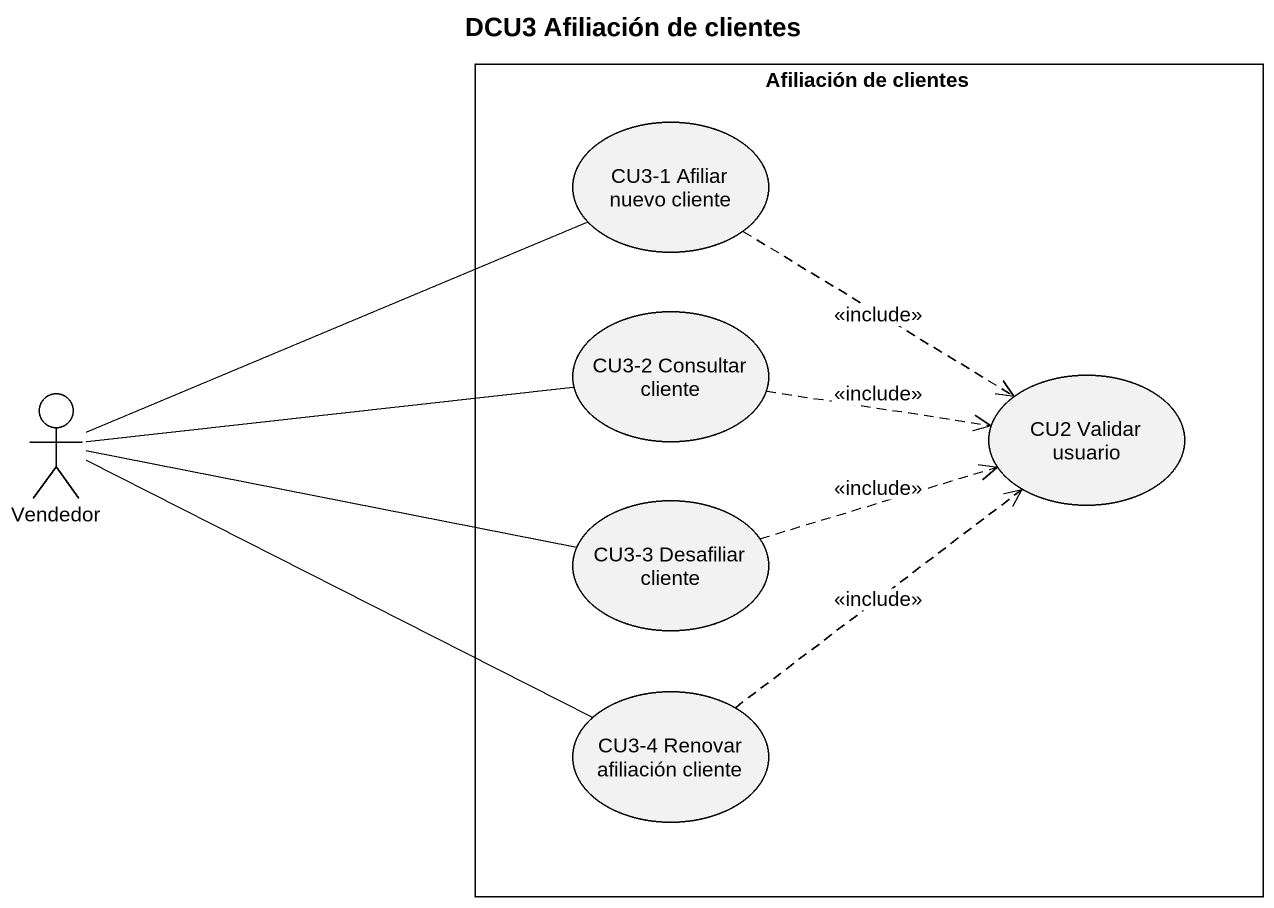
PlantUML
@startuml
title DCU3 Afiliación de clientes
rectangle "Afiliación de clientes" as Afiliación_de_clientes {
  usecase "CU3-1 Afiliar nuevo cliente" as CU3_1_Afiliar_nuevo_cliente
  usecase "CU3-2 Consultar cliente" as CU3_2_Consultar_cliente
  usecase "CU2 Validar usuario" as CU2_Validar_usuario
  usecase "CU3-3 Desafiliar cliente" as CU3_3_Desafiliar_cliente
  usecase "CU3-4 Renovar afiliación cliente" as CU3_4_Renovar_afiliación
}
actor Vendedor
CU3_1_Afiliar_nuevo_cliente ..> CU2_Validar_usuario : <<include>>
CU3_2_Consultar_cliente .right.> CU2_Validar_usuario : <<include>>
Vendedor -right- CU3_1_Afiliar_nuevo_cliente
Vendedor -right- CU3_2_Consultar_cliente
Vendedor -right- CU3_3_Desafiliar_cliente
Vendedor -right- CU3_4_Renovar_afiliación
CU3_3_Desafiliar_cliente .right.> CU2_Validar_usuario : <<include>>
CU3_4_Renovar_afiliación .up.> CU2_Validar_usuario : <<include>>
@enduml
